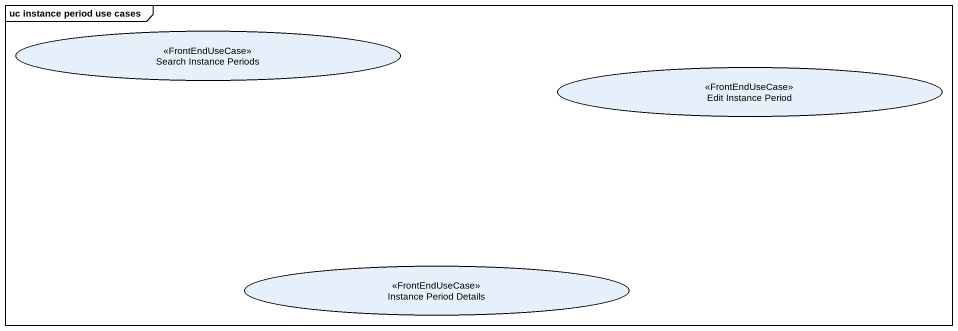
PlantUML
@startuml
mainframe uc instance period use cases
usecase "Search Instance Periods" as Search_Instance_Periods <<FrontEndUseCase>>
usecase "Edit Instance Period" as Edit_Instance_Period <<FrontEndUseCase>>
usecase "Instance Period Details" as Instance_Period_Details <<FrontEndUseCase>>
@enduml
